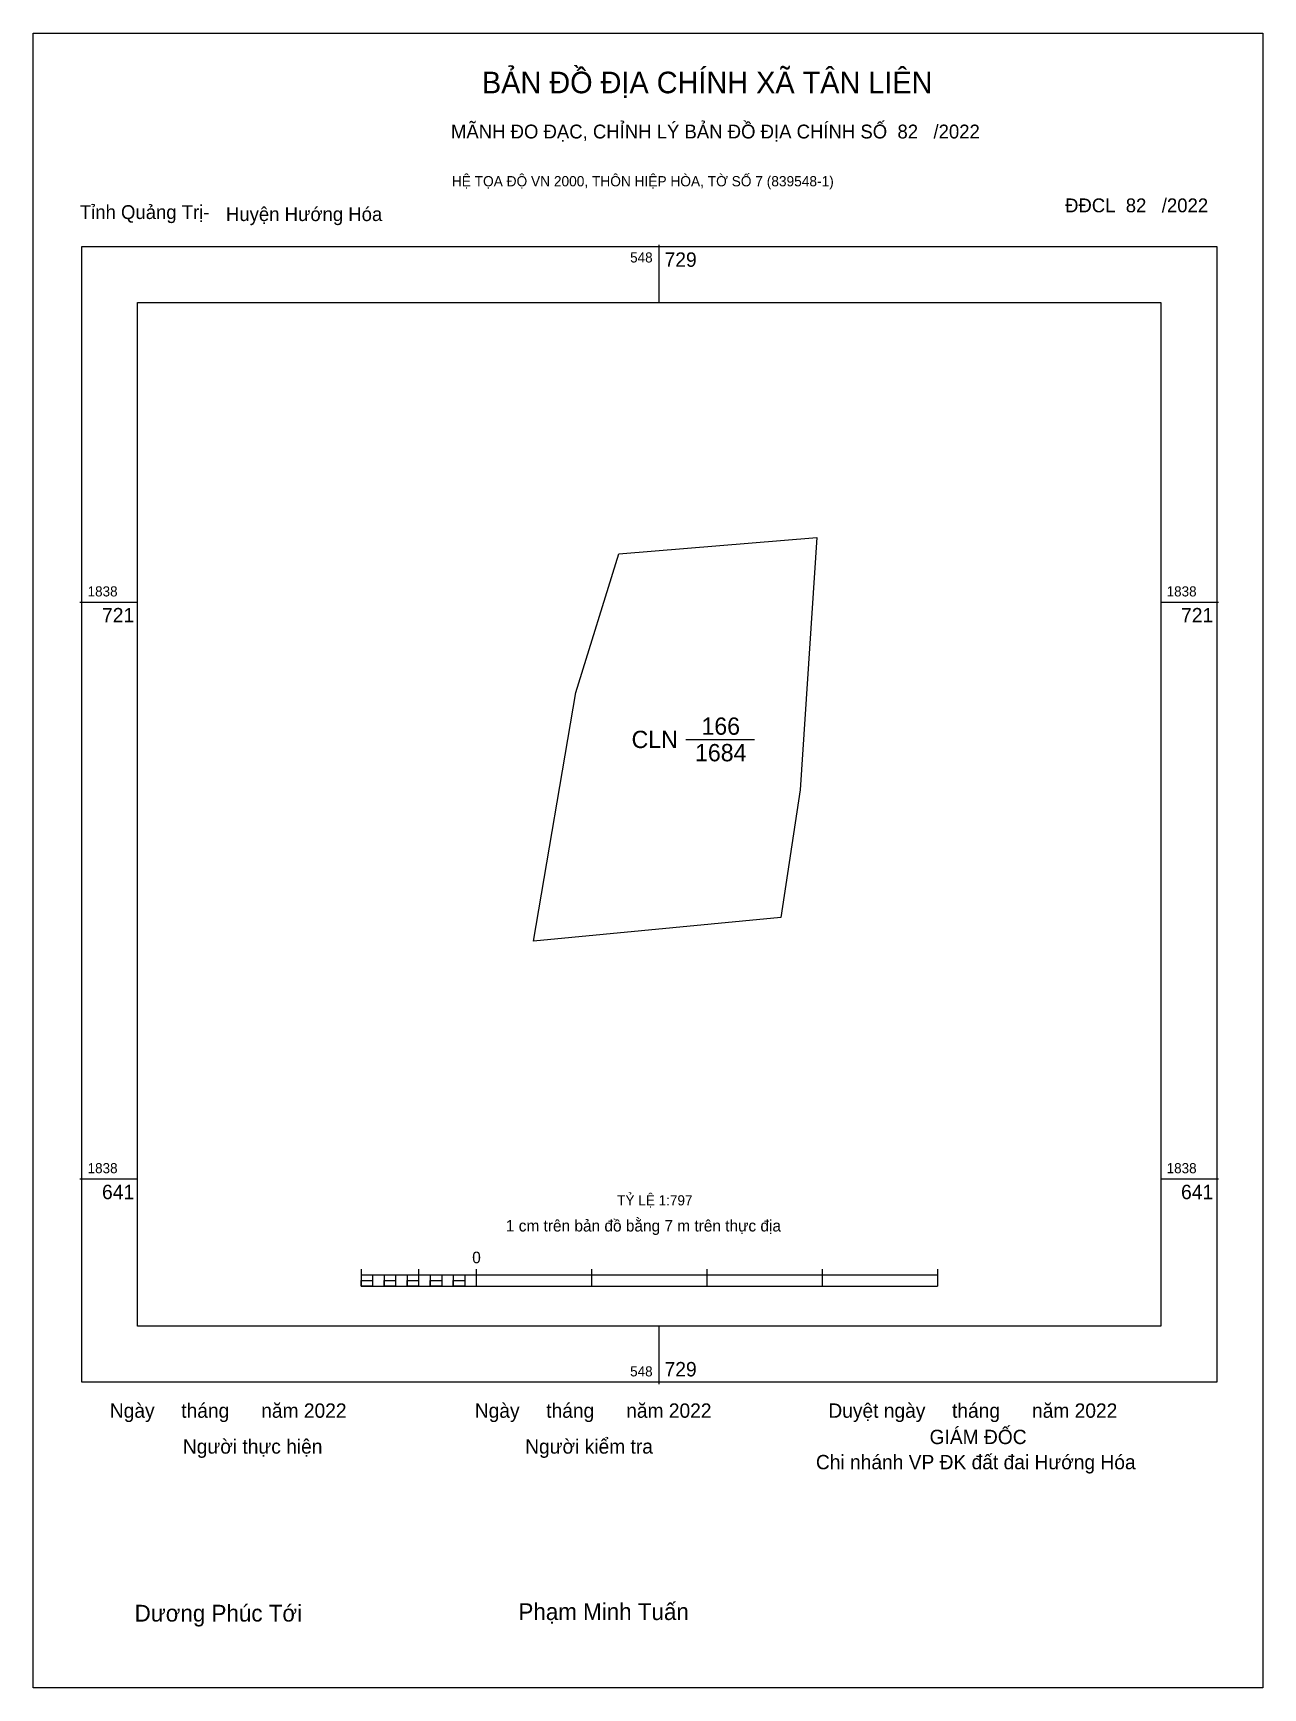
# Model space of a CAD drawing. Extents: x 548643 to 548813, y 1838571 to 1838800.
import ezdxf

# ---------------------------------------------------------------- set-up
doc = ezdxf.new("R2010")
doc.units = 0
for name, color, linetype in [('Level 10', 7, 'Continuous'), ('Level 13', 7, 'Continuous'), ('Level 15', 7, 'Continuous'), ('Level 6', 7, 'Continuous'), ('Level 62', 7, 'Continuous'), ('Level 63', 7, 'Continuous'), ('Level 9', 7, 'Continuous')]:
    doc.layers.add(name, color=color, linetype=linetype)

msp = doc.modelspace()

# ---------------------------------------------------------------- linework, layer by layer
at = {"layer": 'Level 10'}
msp.add_line((548732.87, 1838702.2), (548742.4, 1838702.2), dxfattribs=at)
msp.add_lwpolyline([(548711.83, 1838674.29), (548717.66, 1838708.67), (548723.61, 1838727.84), (548751, 1838730.12), (548748.72, 1838695.24), (548748.72, 1838695.21), (548746.04, 1838677.57)], close=True, dxfattribs=at)
at = {"layer": 'Level 15'}
msp.add_lwpolyline([(548642.57, 1838799.87), (548812.74, 1838799.87), (548812.74, 1838571.04), (548642.57, 1838571.04)], close=True, dxfattribs=at)
at = {"layer": 'Level 62'}
msp.add_lwpolyline([(548657.04, 1838762.62), (548798.62, 1838762.62), (548798.62, 1838621.04), (548657.04, 1838621.04)], close=True, dxfattribs=at)
at = {"layer": 'Level 63'}
for p, q in [((548729.14, 1838770.59), (548729.14, 1838762.62)), ((548649.06, 1838721.17), (548657.04, 1838721.17)), ((548798.62, 1838721.17), (548806.59, 1838721.17)), ((548649.06, 1838641.41), (548657.04, 1838641.41)), ((548798.62, 1838641.41), (548806.59, 1838641.41)), ((548687.95, 1838628.96), (548687.95, 1838626.57)), ((548687.95, 1838628.17), (548767.71, 1838628.17)), ((548689.54, 1838628.17), (548689.54, 1838626.57)), ((548691.14, 1838628.17), (548691.14, 1838626.57)), ((548692.73, 1838628.17), (548692.73, 1838626.57)), ((548694.33, 1838628.17), (548694.33, 1838626.57)), ((548695.92, 1838628.96), (548695.92, 1838626.57)), ((548695.92, 1838628.17), (548695.92, 1838626.57)), ((548697.52, 1838628.17), (548697.52, 1838626.57)), ((548699.11, 1838628.17), (548699.11, 1838626.57)), ((548700.71, 1838628.17), (548700.71, 1838626.57)), ((548702.3, 1838628.17), (548702.3, 1838626.57)), ((548703.9, 1838628.96), (548703.9, 1838626.57)), ((548703.9, 1838628.17), (548703.9, 1838626.57)), ((548719.85, 1838628.96), (548719.85, 1838626.57)), ((548735.8, 1838628.96), (548735.8, 1838626.57)), ((548751.75, 1838628.96), (548751.75, 1838626.57)), ((548767.71, 1838628.96), (548767.71, 1838626.57)), ((548687.95, 1838626.57), (548767.71, 1838626.57)), ((548729.14, 1838621.04), (548729.14, 1838613.06))]:
    msp.add_line(p, q, dxfattribs=at)
for points in [[(548649.31, 1838770.35), (548806.34, 1838770.35), (548806.34, 1838613.31), (548649.31, 1838613.31)], [(548687.95, 1838627.37), (548689.54, 1838627.37), (548689.54, 1838626.57), (548687.95, 1838626.57)], [(548687.95, 1838627.37), (548689.54, 1838627.37), (548689.54, 1838626.57), (548687.95, 1838626.57)], [(548691.14, 1838627.37), (548692.73, 1838627.37), (548692.73, 1838626.57), (548691.14, 1838626.57)], [(548694.33, 1838627.37), (548695.92, 1838627.37), (548695.92, 1838626.57), (548694.33, 1838626.57)], [(548697.52, 1838627.37), (548699.11, 1838627.37), (548699.11, 1838626.57), (548697.52, 1838626.57)], [(548700.71, 1838627.37), (548702.3, 1838627.37), (548702.3, 1838626.57), (548700.71, 1838626.57)]]:
    msp.add_lwpolyline(points, close=True, dxfattribs=at)

# ---------------------------------------------------------------- texts
at = {"layer": 'Level 13'}
for s, p in [('CLN', (548725.38, 1838701)), ('166', (548735.05, 1838702.84)), ('1684', (548734.16, 1838699.17))]:
    msp.add_text(s, height=2.393, dxfattribs=at).set_placement(p)
at = {"layer": 'Level 6'}
msp.add_text('TỶ LỆ 1:797', height=1.4021, dxfattribs=at).set_placement((548723.39, 1838637.76))
at = {"layer": 'Level 63'}
for s, height, p in [('BẢN ĐỒ ĐỊA CHÍNH XÃ TÂN LIÊN', 2.9858, (548704.68, 1838791.55)), ('MÃNH ĐO ĐẠC, CHỈNH LÝ BẢN ĐỒ ĐỊA CHÍNH SỐ  82   /2022', 1.9159, (548700.39, 1838785.3)), ('HỆ TỌA ĐỘ VN 2000, THÔN HIỆP HÒA, TỜ SỐ 7 (839548-1) ', 1.4183, (548700.51, 1838778.68)), ('548', 1.396, (548725.18, 1838768.15)), ('729', 1.994, (548729.94, 1838767.55)), ('1838', 1.396, (548650.11, 1838721.97)), ('1838', 1.396, (548799.41, 1838721.97)), ('721', 1.994, (548652.11, 1838718.38)), ('721', 1.994, (548801.41, 1838718.38)), ('1838', 1.396, (548650.11, 1838642.21)), ('1838', 1.396, (548799.41, 1838642.21)), ('641', 1.994, (548652.11, 1838638.62)), ('641', 1.994, (548801.41, 1838638.62)), ('1 cm trên bản đồ bằng 7 m trên thực địa', 1.5951, (548707.99, 1838634.15)), ('0', 1.6, (548703.33, 1838629.76)), ('548', 1.396, (548725.18, 1838614.11)), ('729', 1.994, (548729.94, 1838614.11)), ('Ngày     tháng      năm 2022', 1.9846, (548653.19, 1838608.39)), ('Ngày     tháng      năm 2022', 1.9846, (548703.69, 1838608.39)), ('Duyệt ngày     tháng      năm 2022', 1.9846, (548752.61, 1838608.39)), ('GIÁM ĐỐC', 1.985, (548766.62, 1838604.75)), ('Người thực hiện', 1.9846, (548663.3, 1838603.43)), ('Người kiểm tra', 1.9846, (548710.66, 1838603.43)), ('Chi nhánh VP ĐK đất đai Hướng Hóa', 1.9846, (548750.89, 1838601.27)), ('Dương Phúc Tới', 2.3149, (548656.62, 1838580.21)), ('Phạm Minh Tuấn', 2.3149, (548709.73, 1838580.42))]:
    msp.add_text(s, height=height, dxfattribs=at).set_placement(p)
at = {"layer": 'Level 9'}
for s, p in [('ĐĐCL  82   /2022', (548785.36, 1838775.09)), ('Tỉnh Quảng Trị-', (548649.04, 1838774.16)), ('Huyện Hướng Hóa', (548669.26, 1838773.88))]:
    msp.add_text(s, height=1.9159, dxfattribs=at).set_placement(p)

doc.saveas('drawing.dxf')
